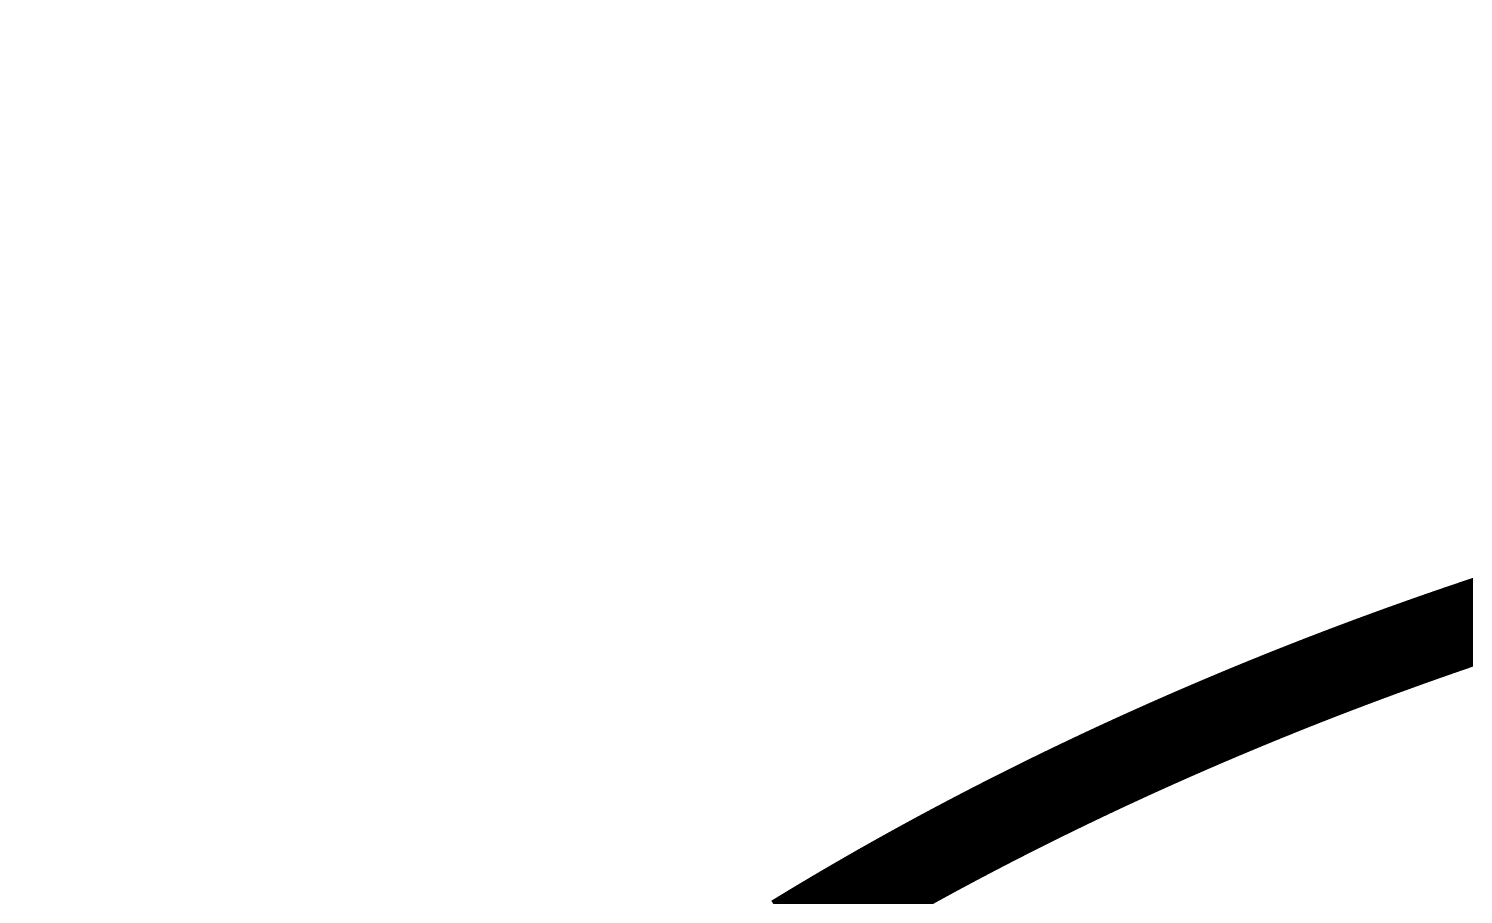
# Model space of a CAD drawing. Header units: inches. Extents: x -1574 to 492, y -294 to 234.
# Drawn here: x -736.261 to -734.13, y -145.886 to -144.599 of the extents above; entities that cross this region are included whole.
import ezdxf

# ---------------------------------------------------------------- set-up
doc = ezdxf.new("R2010")
doc.units = ezdxf.units.IN
doc.header["$MEASUREMENT"] = 0
doc.layers.add('EXTERIOR DIMS', color=7, linetype='Continuous')
doc.layers.add('EXTERIOR ELEC EQUIP', color=190, linetype='Continuous')
doc.styles.get("Standard").update_dxf_attribs({"font": 'ARIAL.TTF'})
doc.dimstyles.get("Standard").update_dxf_attribs({"dimtxt": 0.18, "dimasz": 0.18, "dimexe": 0.18, "dimexo": 0.0625, "dimgap": 0.09, "dimtad": 0, "dimtih": 1, "dimtoh": 1, "dimdec": 4, "dimzin": 0, "dimdsep": 46, "dimtxsty": 'Standard', "dimcen": 0.09, "dimadec": 0, "dimazin": 0, "dimtfac": 1, "dimtdec": 4, "dimtofl": 0, "dimtmove": 0, "dimatfit": 3, "dimfxl": 0, "dimtolj": 1, "dimtzin": 0, "dimarcsym": 0})

# ---------------------------------------------------------------- blocks, each defined once
blk = doc.blocks.new('*D95')
at = {"layer": 'Defpoints', "color": 0, "transparency": 16777216}
for p in [(-797.4576, -71.9047), (-797.4576, -114.9002), (-730.293, -152.1456)]:
    blk.add_point(p, dxfattribs=at)
at = {"layer": 'EXTERIOR DIMS', "color": 0, "lineweight": -2, "transparency": 16777216}
for p, q in [((-797.4576, -114.8377), (-797.4576, -71.7247)), ((-730.293, -152.0831), (-730.293, -71.7247)), ((-797.2776, -71.9047), (-764.2872, -71.9047)), ((-730.473, -71.9047), (-763.4633, -71.9047))]:
    blk.add_line(p, q, dxfattribs=at)
at = {"layer": 'EXTERIOR DIMS', "color": 0, "transparency": 16777216}
for points in [[(-797.2776, -71.8747), (-797.2776, -71.9347), (-797.4576, -71.9047)], [(-730.473, -71.8747), (-730.473, -71.9347), (-730.293, -71.9047)]]:
    blk.add_solid(points, dxfattribs=at)
at = {"layer": 'EXTERIOR DIMS', "color": 0, "transparency": 16777216, "insert": (-763.8753, -71.9047), "char_height": 0.18, "attachment_point": 5}
blk.add_mtext('\\A1;5\'-7 {\\H0.7x;\\S1/4;}"', dxfattribs=at)

msp = doc.modelspace()

# ---------------------------------------------------------------- linework, layer by layer
at = {"layer": 'EXTERIOR ELEC EQUIP', "color": 60, "const_width": 0.125}
msp.add_lwpolyline([(-735.12509, -145.94859), (-735.12444, -145.94819), (-735.12378, -145.94778), (-735.12312, -145.94738), (-735.12247, -145.94698), (-735.12181, -145.94658), (-735.12115, -145.94617), (-735.12049, -145.94577), (-735.11983, -145.94537), (-735.11918, -145.94497), (-735.11852, -145.94457), (-735.11786, -145.94416), (-735.1172, -145.94376), (-735.11654, -145.94336), (-735.11589, -145.94296), (-735.11523, -145.94256), (-735.11457, -145.94216), (-735.11391, -145.94176), (-735.11325, -145.94136), (-735.11259, -145.94096), (-735.11194, -145.94056), (-735.11128, -145.94015), (-735.11062, -145.93975), (-735.10996, -145.93935), (-735.1093, -145.93895), (-735.10864, -145.93855), (-735.10798, -145.93815), (-735.10732, -145.93775), (-735.10666, -145.93735), (-735.10601, -145.93695), (-735.10535, -145.93656), (-735.10469, -145.93616), (-735.10403, -145.93576), (-735.10337, -145.93536), (-735.10271, -145.93496), (-735.10205, -145.93456), (-735.10139, -145.93416), (-735.10073, -145.93376), (-735.10007, -145.93336), (-735.09941, -145.93297), (-735.09875, -145.93257), (-735.09809, -145.93217), (-735.09743, -145.93177), (-735.09677, -145.93137), (-735.09611, -145.93097), (-735.09545, -145.93058), (-735.09479, -145.93018), (-735.09413, -145.92978), (-735.09347, -145.92938), (-735.09281, -145.92899), (-735.09214, -145.92859), (-735.09148, -145.92819), (-735.09082, -145.9278), (-735.09016, -145.9274), (-735.0895, -145.927), (-735.08884, -145.92661), (-735.08818, -145.92621), (-735.08752, -145.92581), (-735.08686, -145.92542), (-735.08619, -145.92502), (-735.08553, -145.92462), (-735.08487, -145.92423), (-735.08421, -145.92383), (-735.08355, -145.92344), (-735.08289, -145.92304), (-735.08222, -145.92265), (-735.08156, -145.92225), (-735.0809, -145.92186), (-735.08024, -145.92146), (-735.07958, -145.92106), (-735.07891, -145.92067), (-735.07825, -145.92028), (-735.07759, -145.91988), (-735.07693, -145.91949), (-735.07626, -145.91909), (-735.0756, -145.9187), (-735.07494, -145.9183), (-735.07428, -145.91791), (-735.07361, -145.91751), (-735.07295, -145.91712), (-735.07229, -145.91673), (-735.07163, -145.91633), (-735.07096, -145.91594), (-735.0703, -145.91555), (-735.06964, -145.91515), (-735.06897, -145.91476), (-735.06831, -145.91437), (-735.06765, -145.91397), (-735.06698, -145.91358), (-735.06632, -145.91319), (-735.06566, -145.9128), (-735.06499, -145.9124), (-735.06433, -145.91201), (-735.06366, -145.91162), (-735.063, -145.91123), (-735.06234, -145.91083), (-735.06167, -145.91044), (-735.06101, -145.91005), (-735.06034, -145.90966), (-735.05968, -145.90927), (-735.05902, -145.90888), (-735.05835, -145.90848), (-735.05769, -145.90809), (-735.05702, -145.9077), (-735.05636, -145.90731), (-735.05569, -145.90692), (-735.05503, -145.90653), (-735.05436, -145.90614), (-735.0537, -145.90575), (-735.05303, -145.90536), (-735.05237, -145.90497), (-735.0517, -145.90458), (-735.05104, -145.90419), (-735.05037, -145.9038), (-735.04971, -145.90341), (-735.04904, -145.90302), (-735.04838, -145.90263), (-735.04771, -145.90224), (-735.04705, -145.90185), (-735.04638, -145.90146), (-735.04572, -145.90107), (-735.04505, -145.90068), (-735.04438, -145.90029), (-735.04372, -145.8999), (-735.04305, -145.89951), (-735.04239, -145.89912), (-735.04172, -145.89874), (-735.04105, -145.89835), (-735.04039, -145.89796), (-735.03972, -145.89757), (-735.03905, -145.89718), (-735.03839, -145.8968), (-735.03772, -145.89641), (-735.03705, -145.89602), (-735.03639, -145.89563), (-735.03572, -145.89524), (-735.03505, -145.89486), (-735.03439, -145.89447), (-735.03372, -145.89408), (-735.03305, -145.8937), (-735.03239, -145.89331), (-735.03172, -145.89292), (-735.03105, -145.89253), (-735.03038, -145.89215), (-735.02972, -145.89176), (-735.02905, -145.89137), (-735.02838, -145.89099), (-735.02771, -145.8906), (-735.02705, -145.89022), (-735.02638, -145.88983), (-735.02571, -145.88944), (-735.02504, -145.88906), (-735.02437, -145.88867), (-735.02371, -145.88829), (-735.02304, -145.8879), (-735.02237, -145.88752), (-735.0217, -145.88713), (-735.02103, -145.88675), (-735.02037, -145.88636), (-735.0197, -145.88598), (-735.01903, -145.88559), (-735.01836, -145.88521), (-735.01769, -145.88482), (-735.01702, -145.88444), (-735.01635, -145.88405), (-735.01568, -145.88367), (-735.01502, -145.88329), (-735.01435, -145.8829), (-735.01368, -145.88252), (-735.01301, -145.88213), (-735.01234, -145.88175), (-735.01167, -145.88137), (-735.011, -145.88098), (-735.01033, -145.8806), (-735.00966, -145.88022), (-735.00899, -145.87983), (-735.00832, -145.87945), (-735.00765, -145.87907), (-735.00698, -145.87869), (-735.00631, -145.8783), (-735.00564, -145.87792), (-735.00497, -145.87754), (-735.0043, -145.87716), (-735.00363, -145.87677), (-735.00296, -145.87639), (-735.00229, -145.87601), (-735.00162, -145.87563), (-735.00095, -145.87525), (-735.00028, -145.87486), (-734.99961, -145.87448), (-734.99894, -145.8741), (-734.99827, -145.87372), (-734.9976, -145.87334), (-734.99693, -145.87296), (-734.99626, -145.87258), (-734.99559, -145.8722), (-734.99491, -145.87181), (-734.99424, -145.87143), (-734.99357, -145.87105), (-734.9929, -145.87067), (-734.99223, -145.87029), (-734.99156, -145.86991), (-734.99089, -145.86953), (-734.99022, -145.86915), (-734.98954, -145.86877), (-734.98887, -145.86839), (-734.9882, -145.86801), (-734.98753, -145.86763), (-734.98686, -145.86725), (-734.98619, -145.86688), (-734.98551, -145.8665), (-734.98484, -145.86612), (-734.98417, -145.86574), (-734.9835, -145.86536), (-734.98282, -145.86498), (-734.98215, -145.8646), (-734.98148, -145.86422), (-734.98081, -145.86384), (-734.98013, -145.86347), (-734.97946, -145.86309), (-734.97879, -145.86271), (-734.97812, -145.86233), (-734.97744, -145.86195), (-734.97677, -145.86158), (-734.9761, -145.8612), (-734.97542, -145.86082), (-734.97475, -145.86044), (-734.97408, -145.86007), (-734.9734, -145.85969), (-734.97273, -145.85931), (-734.97206, -145.85894), (-734.97138, -145.85856), (-734.97071, -145.85818), (-734.97004, -145.85781), (-734.96936, -145.85743), (-734.96869, -145.85705), (-734.96802, -145.85668), (-734.96734, -145.8563), (-734.96667, -145.85592), (-734.96599, -145.85555), (-734.96532, -145.85517), (-734.96465, -145.8548), (-734.96397, -145.85442), (-734.9633, -145.85404), (-734.96262, -145.85367), (-734.96195, -145.85329), (-734.96127, -145.85292), (-734.9606, -145.85254), (-734.95992, -145.85217), (-734.95925, -145.85179), (-734.95858, -145.85142), (-734.9579, -145.85104), (-734.95723, -145.85067), (-734.95655, -145.8503), (-734.95588, -145.84992), (-734.9552, -145.84955), (-734.95452, -145.84917), (-734.95385, -145.8488), (-734.95317, -145.84842), (-734.9525, -145.84805), (-734.95182, -145.84768), (-734.95115, -145.8473), (-734.95047, -145.84693), (-734.9498, -145.84656), (-734.94912, -145.84618), (-734.94844, -145.84581), (-734.94777, -145.84544), (-734.94709, -145.84506), (-734.94642, -145.84469), (-734.94574, -145.84432), (-734.94506, -145.84395), (-734.94439, -145.84357), (-734.94371, -145.8432), (-734.94304, -145.84283), (-734.94236, -145.84246), (-734.94168, -145.84209), (-734.94101, -145.84171), (-734.94033, -145.84134), (-734.93965, -145.84097), (-734.93898, -145.8406), (-734.9383, -145.84023), (-734.93762, -145.83986), (-734.93695, -145.83948), (-734.93627, -145.83911), (-734.93559, -145.83874), (-734.93491, -145.83837), (-734.93424, -145.838), (-734.93356, -145.83763), (-734.93288, -145.83726), (-734.9322, -145.83689), (-734.93153, -145.83652), (-734.93085, -145.83615), (-734.93017, -145.83578), (-734.92949, -145.83541), (-734.92882, -145.83504), (-734.92814, -145.83467), (-734.92746, -145.8343), (-734.92678, -145.83393), (-734.9261, -145.83356), (-734.92543, -145.83319), (-734.92475, -145.83282), (-734.92407, -145.83245), (-734.92339, -145.83208), (-734.92271, -145.83171), (-734.92203, -145.83134), (-734.92136, -145.83098), (-734.92068, -145.83061), (-734.92, -145.83024), (-734.91932, -145.82987), (-734.91864, -145.8295), (-734.91796, -145.82913), (-734.91728, -145.82877), (-734.9166, -145.8284), (-734.91592, -145.82803), (-734.91524, -145.82766), (-734.91457, -145.82729), (-734.91389, -145.82693), (-734.91321, -145.82656), (-734.91253, -145.82619), (-734.91185, -145.82582), (-734.91117, -145.82546), (-734.91049, -145.82509), (-734.90981, -145.82472), (-734.90913, -145.82436), (-734.90845, -145.82399), (-734.90777, -145.82362), (-734.90709, -145.82326), (-734.90641, -145.82289), (-734.90573, -145.82252), (-734.90505, -145.82216), (-734.90437, -145.82179), (-734.90369, -145.82143), (-734.90301, -145.82106), (-734.90233, -145.82069), (-734.90165, -145.82033), (-734.90097, -145.81996), (-734.90028, -145.8196), (-734.8996, -145.81923), (-734.89892, -145.81887), (-734.89824, -145.8185), (-734.89756, -145.81814), (-734.89688, -145.81777), (-734.8962, -145.81741), (-734.89552, -145.81704), (-734.89484, -145.81668), (-734.89416, -145.81631), (-734.89347, -145.81595), (-734.89279, -145.81559), (-734.89211, -145.81522), (-734.89143, -145.81486), (-734.89075, -145.81449), (-734.89007, -145.81413), (-734.88938, -145.81377), (-734.8887, -145.8134), (-734.88802, -145.81304), (-734.88734, -145.81268), (-734.88666, -145.81231), (-734.88597, -145.81195), (-734.88529, -145.81159), (-734.88461, -145.81122), (-734.88393, -145.81086), (-734.88325, -145.8105), (-734.88256, -145.81014), (-734.88188, -145.80977), (-734.8812, -145.80941), (-734.88051, -145.80905), (-734.87983, -145.80869), (-734.87915, -145.80832), (-734.87847, -145.80796), (-734.87778, -145.8076), (-734.8771, -145.80724), (-734.87642, -145.80688), (-734.87573, -145.80652), (-734.87505, -145.80616), (-734.87437, -145.80579), (-734.87368, -145.80543), (-734.873, -145.80507), (-734.87232, -145.80471), (-734.87163, -145.80435), (-734.87095, -145.80399), (-734.87027, -145.80363), (-734.86958, -145.80327), (-734.8689, -145.80291), (-734.86821, -145.80255), (-734.86753, -145.80219), (-734.86685, -145.80183), (-734.86616, -145.80147), (-734.86548, -145.80111), (-734.86479, -145.80075), (-734.86411, -145.80039), (-734.86343, -145.80003), (-734.86274, -145.79967), (-734.86206, -145.79931), (-734.86137, -145.79895), (-734.86069, -145.79859), (-734.86, -145.79823), (-734.85932, -145.79787), (-734.85863, -145.79751), (-734.85795, -145.79716), (-734.85726, -145.7968), (-734.85658, -145.79644), (-734.85589, -145.79608), (-734.85521, -145.79572), (-734.85452, -145.79536), (-734.85384, -145.79501), (-734.85315, -145.79465), (-734.85247, -145.79429), (-734.85178, -145.79393), (-734.8511, -145.79357), (-734.85041, -145.79322), (-734.84972, -145.79286), (-734.84904, -145.7925), (-734.84835, -145.79215), (-734.84767, -145.79179), (-734.84698, -145.79143), (-734.84629, -145.79107), (-734.84561, -145.79072), (-734.84492, -145.79036), (-734.84424, -145.79), (-734.84355, -145.78965), (-734.84286, -145.78929), (-734.84218, -145.78894), (-734.84149, -145.78858), (-734.8408, -145.78822), (-734.84012, -145.78787), (-734.83943, -145.78751), (-734.83874, -145.78716), (-734.83806, -145.7868), (-734.83737, -145.78645), (-734.83668, -145.78609), (-734.836, -145.78573), (-734.83531, -145.78538), (-734.83462, -145.78502), (-734.83393, -145.78467), (-734.83325, -145.78431), (-734.83256, -145.78396), (-734.83187, -145.78361), (-734.83118, -145.78325), (-734.8305, -145.7829), (-734.82981, -145.78254), (-734.82912, -145.78219), (-734.82843, -145.78183), (-734.82775, -145.78148), (-734.82706, -145.78113), (-734.82637, -145.78077), (-734.82568, -145.78042), (-734.82499, -145.78006), (-734.8243, -145.77971), (-734.82362, -145.77936), (-734.82293, -145.779), (-734.82224, -145.77865), (-734.82155, -145.7783), (-734.82086, -145.77795), (-734.82017, -145.77759), (-734.81949, -145.77724), (-734.8188, -145.77689), (-734.81811, -145.77654), (-734.81742, -145.77618), (-734.81673, -145.77583), (-734.81604, -145.77548), (-734.81535, -145.77513), (-734.81466, -145.77477), (-734.81397, -145.77442), (-734.81328, -145.77407), (-734.81259, -145.77372), (-734.81191, -145.77337), (-734.81122, -145.77302), (-734.81053, -145.77267), (-734.80984, -145.77231), (-734.80915, -145.77196), (-734.80846, -145.77161), (-734.80777, -145.77126), (-734.80708, -145.77091), (-734.80639, -145.77056), (-734.8057, -145.77021), (-734.80501, -145.76986), (-734.80432, -145.76951), (-734.80363, -145.76916), (-734.80294, -145.76881), (-734.80225, -145.76846), (-734.80156, -145.76811), (-734.80087, -145.76776), (-734.80018, -145.76741), (-734.79948, -145.76706), (-734.79879, -145.76671), (-734.7981, -145.76636), (-734.79741, -145.76601), (-734.79672, -145.76566), (-734.79603, -145.76531), (-734.79534, -145.76496), (-734.79465, -145.76461), (-734.79396, -145.76427), (-734.79327, -145.76392), (-734.79257, -145.76357), (-734.79188, -145.76322), (-734.79119, -145.76287), (-734.7905, -145.76252), (-734.78981, -145.76218), (-734.78912, -145.76183), (-734.78843, -145.76148), (-734.78773, -145.76113), (-734.78704, -145.76078), (-734.78635, -145.76044), (-734.78566, -145.76009), (-734.78497, -145.75974), (-734.78427, -145.75939), (-734.78358, -145.75905), (-734.78289, -145.7587), (-734.7822, -145.75835), (-734.78151, -145.75801), (-734.78081, -145.75766), (-734.78012, -145.75731), (-734.77943, -145.75697), (-734.77874, -145.75662), (-734.77804, -145.75627), (-734.77735, -145.75593), (-734.77666, -145.75558), (-734.77596, -145.75523), (-734.77527, -145.75489), (-734.77458, -145.75454), (-734.77388, -145.7542), (-734.77319, -145.75385), (-734.7725, -145.75351), (-734.77181, -145.75316), (-734.77111, -145.75282), (-734.77042, -145.75247), (-734.76973, -145.75213), (-734.76903, -145.75178), (-734.76834, -145.75144), (-734.76764, -145.75109), (-734.76695, -145.75075), (-734.76626, -145.7504), (-734.76556, -145.75006), (-734.76487, -145.74971), (-734.76417, -145.74937), (-734.76348, -145.74902), (-734.76279, -145.74868), (-734.76209, -145.74834), (-734.7614, -145.74799), (-734.7607, -145.74765), (-734.76001, -145.74731), (-734.75932, -145.74696), (-734.75862, -145.74662), (-734.75793, -145.74628), (-734.75723, -145.74593), (-734.75654, -145.74559), (-734.75584, -145.74525), (-734.75515, -145.7449), (-734.75445, -145.74456), (-734.75376, -145.74422), (-734.75306, -145.74388), (-734.75237, -145.74353), (-734.75167, -145.74319), (-734.75098, -145.74285), (-734.75028, -145.74251), (-734.74959, -145.74216), (-734.74889, -145.74182), (-734.74819, -145.74148), (-734.7475, -145.74114), (-734.7468, -145.7408), (-734.74611, -145.74046), (-734.74541, -145.74011), (-734.74472, -145.73977), (-734.74402, -145.73943), (-734.74332, -145.73909), (-734.74263, -145.73875), (-734.74193, -145.73841), (-734.74124, -145.73807), (-734.74054, -145.73773), (-734.73984, -145.73739), (-734.73915, -145.73705), (-734.73845, -145.73671), (-734.73775, -145.73637), (-734.73706, -145.73603), (-734.73636, -145.73569), (-734.73566, -145.73535), (-734.73497, -145.73501), (-734.73427, -145.73467), (-734.73357, -145.73433), (-734.73288, -145.73399), (-734.73218, -145.73365), (-734.73148, -145.73331), (-734.73079, -145.73297), (-734.73009, -145.73263), (-734.72939, -145.73229), (-734.72869, -145.73195), (-734.728, -145.73161), (-734.7273, -145.73128), (-734.7266, -145.73094), (-734.7259, -145.7306), (-734.72521, -145.73026), (-734.72451, -145.72992), (-734.72381, -145.72958), (-734.72311, -145.72925), (-734.72241, -145.72891), (-734.72172, -145.72857), (-734.72102, -145.72823), (-734.72032, -145.72789), (-734.71962, -145.72756), (-734.71892, -145.72722), (-734.71823, -145.72688), (-734.71753, -145.72654), (-734.71683, -145.72621), (-734.71613, -145.72587), (-734.71543, -145.72553), (-734.71473, -145.7252), (-734.71403, -145.72486), (-734.71333, -145.72452), (-734.71264, -145.72419), (-734.71194, -145.72385), (-734.71124, -145.72351), (-734.71054, -145.72318), (-734.70984, -145.72284), (-734.70914, -145.72251), (-734.70844, -145.72217), (-734.70774, -145.72183), (-734.70704, -145.7215), (-734.70634, -145.72116), (-734.70564, -145.72083), (-734.70494, -145.72049), (-734.70424, -145.72016), (-734.70354, -145.71982), (-734.70285, -145.71949), (-734.70215, -145.71915), (-734.70145, -145.71882), (-734.70075, -145.71848), (-734.70005, -145.71815), (-734.69935, -145.71781), (-734.69865, -145.71748), (-734.69794, -145.71715), (-734.69724, -145.71681), (-734.69654, -145.71648), (-734.69584, -145.71614), (-734.69514, -145.71581), (-734.69444, -145.71548), (-734.69374, -145.71514), (-734.69304, -145.71481), (-734.69234, -145.71447), (-734.69164, -145.71414), (-734.69094, -145.71381), (-734.69024, -145.71347), (-734.68954, -145.71314), (-734.68884, -145.71281), (-734.68813, -145.71248), (-734.68743, -145.71214), (-734.68673, -145.71181), (-734.68603, -145.71148), (-734.68533, -145.71115), (-734.68463, -145.71081), (-734.68393, -145.71048), (-734.68323, -145.71015), (-734.68252, -145.70982), (-734.68182, -145.70949), (-734.68112, -145.70915), (-734.68042, -145.70882), (-734.67972, -145.70849), (-734.67901, -145.70816), (-734.67831, -145.70783), (-734.67761, -145.7075), (-734.67691, -145.70716), (-734.67621, -145.70683), (-734.6755, -145.7065), (-734.6748, -145.70617), (-734.6741, -145.70584), (-734.6734, -145.70551), (-734.67269, -145.70518), (-734.67199, -145.70485), (-734.67129, -145.70452), (-734.67059, -145.70419), (-734.66988, -145.70386), (-734.66918, -145.70353), (-734.66848, -145.7032), (-734.66777, -145.70287), (-734.66707, -145.70254), (-734.66637, -145.70221), (-734.66566, -145.70188), (-734.66496, -145.70155), (-734.66426, -145.70122), (-734.66355, -145.70089), (-734.66285, -145.70056), (-734.66215, -145.70023), (-734.66144, -145.6999), (-734.66074, -145.69958), (-734.66004, -145.69925), (-734.65933, -145.69892), (-734.65863, -145.69859), (-734.65792, -145.69826), (-734.65722, -145.69793), (-734.65652, -145.6976), (-734.65581, -145.69728), (-734.65511, -145.69695), (-734.6544, -145.69662), (-734.6537, -145.69629), (-734.653, -145.69597), (-734.65229, -145.69564), (-734.65159, -145.69531), (-734.65088, -145.69498), (-734.65018, -145.69466), (-734.64947, -145.69433), (-734.64877, -145.694), (-734.64806, -145.69367), (-734.64736, -145.69335), (-734.64665, -145.69302), (-734.64595, -145.69269), (-734.64524, -145.69237), (-734.64454, -145.69204), (-734.64383, -145.69171), (-734.64313, -145.69139), (-734.64242, -145.69106), (-734.64172, -145.69074), (-734.64101, -145.69041), (-734.64031, -145.69008), (-734.6396, -145.68976), (-734.63889, -145.68943), (-734.63819, -145.68911), (-734.63748, -145.68878), (-734.63678, -145.68846), (-734.63607, -145.68813), (-734.63537, -145.68781), (-734.63466, -145.68748), (-734.63395, -145.68716), (-734.63325, -145.68683), (-734.63254, -145.68651), (-734.63183, -145.68618), (-734.63113, -145.68586), (-734.63042, -145.68553), (-734.62972, -145.68521), (-734.62901, -145.68488), (-734.6283, -145.68456), (-734.6276, -145.68424), (-734.62689, -145.68391), (-734.62618, -145.68359), (-734.62547, -145.68327), (-734.62477, -145.68294), (-734.62406, -145.68262), (-734.62335, -145.68229), (-734.62265, -145.68197), (-734.62194, -145.68165), (-734.62123, -145.68132), (-734.62052, -145.681), (-734.61982, -145.68068), (-734.61911, -145.68036), (-734.6184, -145.68003), (-734.61769, -145.67971), (-734.61699, -145.67939), (-734.61628, -145.67907), (-734.61557, -145.67874), (-734.61486, -145.67842), (-734.61416, -145.6781), (-734.61345, -145.67778), (-734.61274, -145.67746), (-734.61203, -145.67713), (-734.61132, -145.67681), (-734.61062, -145.67649), (-734.60991, -145.67617), (-734.6092, -145.67585), (-734.60849, -145.67553), (-734.60778, -145.67521), (-734.60707, -145.67488), (-734.60637, -145.67456), (-734.60566, -145.67424), (-734.60495, -145.67392), (-734.60424, -145.6736), (-734.60353, -145.67328), (-734.60282, -145.67296), (-734.60211, -145.67264), (-734.6014, -145.67232), (-734.60069, -145.672), (-734.59998, -145.67168), (-734.59928, -145.67136), (-734.59857, -145.67104), (-734.59786, -145.67072), (-734.59715, -145.6704), (-734.59644, -145.67008), (-734.59573, -145.66976), (-734.59502, -145.66944), (-734.59431, -145.66912), (-734.5936, -145.6688), (-734.59289, -145.66848), (-734.59218, -145.66817), (-734.59147, -145.66785), (-734.59076, -145.66753), (-734.59005, -145.66721), (-734.58934, -145.66689), (-734.58863, -145.66657), (-734.58792, -145.66625), (-734.58721, -145.66594), (-734.5865, -145.66562), (-734.58579, -145.6653), (-734.58508, -145.66498), (-734.58437, -145.66466), (-734.58366, -145.66435), (-734.58295, -145.66403), (-734.58224, -145.66371), (-734.58152, -145.66339), (-734.58081, -145.66308), (-734.5801, -145.66276), (-734.57939, -145.66244), (-734.57868, -145.66213), (-734.57797, -145.66181), (-734.57726, -145.66149), (-734.57655, -145.66118), (-734.57584, -145.66086), (-734.57512, -145.66054), (-734.57441, -145.66023), (-734.5737, -145.65991), (-734.57299, -145.65959), (-734.57228, -145.65928), (-734.57157, -145.65896), (-734.57085, -145.65865), (-734.57014, -145.65833), (-734.56943, -145.65801), (-734.56872, -145.6577), (-734.56801, -145.65738), (-734.56729, -145.65707), (-734.56658, -145.65675), (-734.56587, -145.65644), (-734.56516, -145.65612), (-734.56445, -145.65581), (-734.56373, -145.65549), (-734.56302, -145.65518), (-734.56231, -145.65486), (-734.5616, -145.65455), (-734.56088, -145.65423), (-734.56017, -145.65392), (-734.55946, -145.65361), (-734.55875, -145.65329), (-734.55803, -145.65298), (-734.55732, -145.65266), (-734.55661, -145.65235), (-734.55589, -145.65204), (-734.55518, -145.65172), (-734.55447, -145.65141), (-734.55375, -145.65109), (-734.55304, -145.65078), (-734.55233, -145.65047), (-734.55161, -145.65015), (-734.5509, -145.64984), (-734.55019, -145.64953), (-734.54947, -145.64922), (-734.54876, -145.6489), (-734.54805, -145.64859), (-734.54733, -145.64828), (-734.54662, -145.64797), (-734.5459, -145.64765), (-734.54519, -145.64734), (-734.54448, -145.64703), (-734.54376, -145.64672), (-734.54305, -145.64641), (-734.54233, -145.64609), (-734.54162, -145.64578), (-734.5409, -145.64547), (-734.54019, -145.64516), (-734.53948, -145.64485), (-734.53876, -145.64454), (-734.53805, -145.64422), (-734.53733, -145.64391), (-734.53662, -145.6436), (-734.5359, -145.64329), (-734.53519, -145.64298), (-734.53447, -145.64267), (-734.53376, -145.64236), (-734.53304, -145.64205), (-734.53233, -145.64174), (-734.53161, -145.64143), (-734.5309, -145.64112), (-734.53018, -145.64081), (-734.52947, -145.6405), (-734.52875, -145.64019), (-734.52803, -145.63988), (-734.52732, -145.63957), (-734.5266, -145.63926), (-734.52589, -145.63895), (-734.52517, -145.63864), (-734.52446, -145.63833), (-734.52374, -145.63802), (-734.52302, -145.63771), (-734.52231, -145.6374), (-734.52159, -145.63709), (-734.52088, -145.63679), (-734.52016, -145.63648), (-734.51944, -145.63617), (-734.51873, -145.63586), (-734.51801, -145.63555), (-734.51729, -145.63524), (-734.51658, -145.63493), (-734.51586, -145.63463), (-734.51514, -145.63432), (-734.51443, -145.63401), (-734.51371, -145.6337), (-734.51299, -145.6334), (-734.51228, -145.63309), (-734.51156, -145.63278), (-734.51084, -145.63247), (-734.51013, -145.63217), (-734.50941, -145.63186), (-734.50869, -145.63155), (-734.50797, -145.63124), (-734.50726, -145.63094), (-734.50654, -145.63063), (-734.50582, -145.63032), (-734.50511, -145.63002), (-734.50439, -145.62971), (-734.50367, -145.62941), (-734.50295, -145.6291), (-734.50223, -145.62879), (-734.50152, -145.62849), (-734.5008, -145.62818), (-734.50008, -145.62787), (-734.49936, -145.62757), (-734.49865, -145.62726), (-734.49793, -145.62696), (-734.49721, -145.62665), (-734.49649, -145.62635), (-734.49577, -145.62604), (-734.49505, -145.62574), (-734.49434, -145.62543), (-734.49362, -145.62513), (-734.4929, -145.62482), (-734.49218, -145.62452), (-734.49146, -145.62421), (-734.49074, -145.62391), (-734.49002, -145.6236), (-734.4893, -145.6233), (-734.48859, -145.62299), (-734.48787, -145.62269), (-734.48715, -145.62239), (-734.48643, -145.62208), (-734.48571, -145.62178), (-734.48499, -145.62148), (-734.48427, -145.62117), (-734.48355, -145.62087), (-734.48283, -145.62056), (-734.48211, -145.62026), (-734.48139, -145.61996), (-734.48067, -145.61966), (-734.47995, -145.61935), (-734.47923, -145.61905), (-734.47851, -145.61875), (-734.47779, -145.61844), (-734.47707, -145.61814), (-734.47635, -145.61784), (-734.47563, -145.61754), (-734.47491, -145.61723), (-734.47419, -145.61693), (-734.47347, -145.61663), (-734.47275, -145.61633), (-734.47203, -145.61603), (-734.47131, -145.61572), (-734.47059, -145.61542), (-734.46987, -145.61512), (-734.46915, -145.61482), (-734.46843, -145.61452), (-734.46771, -145.61422), (-734.46699, -145.61392), (-734.46627, -145.61361), (-734.46555, -145.61331), (-734.46483, -145.61301), (-734.46411, -145.61271), (-734.46339, -145.61241), (-734.46266, -145.61211), (-734.46194, -145.61181), (-734.46122, -145.61151), (-734.4605, -145.61121), (-734.45978, -145.61091), (-734.45906, -145.61061), (-734.45834, -145.61031), (-734.45761, -145.61001), (-734.45689, -145.60971), (-734.45617, -145.60941), (-734.45545, -145.60911), (-734.45473, -145.60881), (-734.45401, -145.60851), (-734.45328, -145.60821), (-734.45256, -145.60791), (-734.45184, -145.60761), (-734.45112, -145.60731), (-734.4504, -145.60702), (-734.44967, -145.60672), (-734.44895, -145.60642), (-734.44823, -145.60612), (-734.44751, -145.60582), (-734.44678, -145.60552), (-734.44606, -145.60523), (-734.44534, -145.60493), (-734.44462, -145.60463), (-734.44389, -145.60433), (-734.44317, -145.60403), (-734.44245, -145.60374), (-734.44173, -145.60344), (-734.441, -145.60314), (-734.44028, -145.60284), (-734.43956, -145.60255), (-734.43883, -145.60225), (-734.43811, -145.60195), (-734.43739, -145.60165), (-734.43666, -145.60136), (-734.43594, -145.60106), (-734.43522, -145.60076), (-734.43449, -145.60047), (-734.43377, -145.60017), (-734.43305, -145.59987), (-734.43232, -145.59958), (-734.4316, -145.59928), (-734.43087, -145.59899), (-734.43015, -145.59869), (-734.42943, -145.59839), (-734.4287, -145.5981), (-734.42798, -145.5978), (-734.42725, -145.59751), (-734.42653, -145.59721), (-734.42581, -145.59692), (-734.42508, -145.59662), (-734.42436, -145.59632), (-734.42363, -145.59603), (-734.42291, -145.59573), (-734.42218, -145.59544), (-734.42146, -145.59515), (-734.42074, -145.59485), (-734.42001, -145.59456), (-734.41929, -145.59426), (-734.41856, -145.59397), (-734.41784, -145.59367), (-734.41711, -145.59338), (-734.41639, -145.59308), (-734.41566, -145.59279), (-734.41494, -145.5925), (-734.41421, -145.5922), (-734.41349, -145.59191), (-734.41276, -145.59162), (-734.41204, -145.59132), (-734.41131, -145.59103), (-734.41058, -145.59074), (-734.40986, -145.59044), (-734.40913, -145.59015), (-734.40841, -145.58986), (-734.40768, -145.58956), (-734.40696, -145.58927), (-734.40623, -145.58898), (-734.4055, -145.58869), (-734.40478, -145.58839), (-734.40405, -145.5881), (-734.40333, -145.58781), (-734.4026, -145.58752), (-734.40187, -145.58722), (-734.40115, -145.58693), (-734.40042, -145.58664), (-734.39969, -145.58635), (-734.39897, -145.58606), (-734.39824, -145.58577), (-734.39752, -145.58547), (-734.39679, -145.58518), (-734.39606, -145.58489), (-734.39534, -145.5846), (-734.39461, -145.58431), (-734.39388, -145.58402), (-734.39315, -145.58373), (-734.39243, -145.58344), (-734.3917, -145.58315), (-734.39097, -145.58286), (-734.39025, -145.58256), (-734.38952, -145.58227), (-734.38879, -145.58198), (-734.38806, -145.58169), (-734.38734, -145.5814), (-734.38661, -145.58111), (-734.38588, -145.58082), (-734.38515, -145.58053), (-734.38443, -145.58025), (-734.3837, -145.57996), (-734.38297, -145.57967), (-734.38224, -145.57938), (-734.38152, -145.57909), (-734.38079, -145.5788), (-734.38006, -145.57851), (-734.37933, -145.57822), (-734.3786, -145.57793), (-734.37788, -145.57764), (-734.37715, -145.57735), (-734.37642, -145.57707), (-734.37569, -145.57678), (-734.37496, -145.57649), (-734.37423, -145.5762), (-734.37351, -145.57591), (-734.37278, -145.57563), (-734.37205, -145.57534), (-734.37132, -145.57505), (-734.37059, -145.57476), (-734.36986, -145.57447), (-734.36913, -145.57419), (-734.3684, -145.5739), (-734.36768, -145.57361), (-734.36695, -145.57332), (-734.36622, -145.57304), (-734.36549, -145.57275), (-734.36476, -145.57246), (-734.36403, -145.57218), (-734.3633, -145.57189), (-734.36257, -145.5716), (-734.36184, -145.57132), (-734.36111, -145.57103), (-734.36038, -145.57074), (-734.35965, -145.57046), (-734.35892, -145.57017), (-734.35819, -145.56989), (-734.35746, -145.5696), (-734.35673, -145.56931), (-734.356, -145.56903), (-734.35527, -145.56874), (-734.35454, -145.56846), (-734.35381, -145.56817), (-734.35308, -145.56789), (-734.35235, -145.5676), (-734.35162, -145.56732), (-734.35089, -145.56703), (-734.35016, -145.56675), (-734.34943, -145.56646), (-734.3487, -145.56618), (-734.34797, -145.56589), (-734.34724, -145.56561), (-734.34651, -145.56532), (-734.34578, -145.56504), (-734.34505, -145.56476), (-734.34432, -145.56447), (-734.34359, -145.56419), (-734.34285, -145.5639), (-734.34212, -145.56362), (-734.34139, -145.56334), (-734.34066, -145.56305), (-734.33993, -145.56277), (-734.3392, -145.56249), (-734.33847, -145.5622), (-734.33774, -145.56192), (-734.337, -145.56164), (-734.33627, -145.56135), (-734.33554, -145.56107), (-734.33481, -145.56079), (-734.33408, -145.56051), (-734.33335, -145.56022), (-734.33261, -145.55994), (-734.33188, -145.55966), (-734.33115, -145.55938), (-734.33042, -145.5591), (-734.32969, -145.55881), (-734.32895, -145.55853), (-734.32822, -145.55825), (-734.32749, -145.55797), (-734.32676, -145.55769), (-734.32603, -145.5574), (-734.32529, -145.55712), (-734.32456, -145.55684), (-734.32383, -145.55656), (-734.3231, -145.55628), (-734.32236, -145.556), (-734.32163, -145.55572), (-734.3209, -145.55544), (-734.32016, -145.55516), (-734.31943, -145.55488), (-734.3187, -145.5546), (-734.31797, -145.55431), (-734.31723, -145.55403), (-734.3165, -145.55375), (-734.31577, -145.55347), (-734.31503, -145.55319), (-734.3143, -145.55291), (-734.31357, -145.55263), (-734.31283, -145.55235), (-734.3121, -145.55208), (-734.31137, -145.5518), (-734.31063, -145.55152), (-734.3099, -145.55124), (-734.30917, -145.55096), (-734.30843, -145.55068), (-734.3077, -145.5504), (-734.30696, -145.55012), (-734.30623, -145.54984), (-734.3055, -145.54956), (-734.30476, -145.54929), (-734.30403, -145.54901), (-734.30329, -145.54873), (-734.30256, -145.54845), (-734.30183, -145.54817), (-734.30109, -145.54789), (-734.30036, -145.54762), (-734.29962, -145.54734), (-734.29889, -145.54706), (-734.29815, -145.54678), (-734.29742, -145.54651), (-734.29668, -145.54623), (-734.29595, -145.54595), (-734.29521, -145.54567), (-734.29448, -145.5454), (-734.29374, -145.54512), (-734.29301, -145.54484), (-734.29227, -145.54457), (-734.29154, -145.54429), (-734.2908, -145.54401), (-734.29007, -145.54374), (-734.28933, -145.54346), (-734.2886, -145.54318), (-734.28786, -145.54291), (-734.28713, -145.54263), (-734.28639, -145.54235), (-734.28566, -145.54208), (-734.28492, -145.5418), (-734.28419, -145.54153), (-734.28345, -145.54125), (-734.28271, -145.54098), (-734.28198, -145.5407), (-734.28124, -145.54043), (-734.28051, -145.54015), (-734.27977, -145.53988), (-734.27903, -145.5396), (-734.2783, -145.53933), (-734.27756, -145.53905), (-734.27683, -145.53878), (-734.27609, -145.5385), (-734.27535, -145.53823), (-734.27462, -145.53795), (-734.27388, -145.53768), (-734.27314, -145.5374), (-734.27241, -145.53713), (-734.27167, -145.53686), (-734.27093, -145.53658), (-734.2702, -145.53631), (-734.26946, -145.53603), (-734.26872, -145.53576), (-734.26799, -145.53549), (-734.26725, -145.53521), (-734.26651, -145.53494), (-734.26577, -145.53467), (-734.26504, -145.53439), (-734.2643, -145.53412), (-734.26356, -145.53385), (-734.26283, -145.53358), (-734.26209, -145.5333), (-734.26135, -145.53303), (-734.26061, -145.53276), (-734.25988, -145.53249), (-734.25914, -145.53221), (-734.2584, -145.53194), (-734.25766, -145.53167), (-734.25693, -145.5314), (-734.25619, -145.53113), (-734.25545, -145.53085), (-734.25471, -145.53058), (-734.25397, -145.53031), (-734.25324, -145.53004), (-734.2525, -145.52977), (-734.25176, -145.5295), (-734.25102, -145.52923), (-734.25028, -145.52895), (-734.24954, -145.52868), (-734.24881, -145.52841), (-734.24807, -145.52814), (-734.24733, -145.52787), (-734.24659, -145.5276), (-734.24585, -145.52733), (-734.24511, -145.52706), (-734.24437, -145.52679), (-734.24364, -145.52652), (-734.2429, -145.52625), (-734.24216, -145.52598), (-734.24142, -145.52571), (-734.24068, -145.52544), (-734.23994, -145.52517), (-734.2392, -145.5249), (-734.23846, -145.52463), (-734.23772, -145.52436), (-734.23698, -145.52409), (-734.23624, -145.52382), (-734.2355, -145.52356), (-734.23476, -145.52329), (-734.23403, -145.52302), (-734.23329, -145.52275), (-734.23255, -145.52248), (-734.23181, -145.52221), (-734.23107, -145.52194), (-734.23033, -145.52168), (-734.22959, -145.52141), (-734.22885, -145.52114), (-734.22811, -145.52087), (-734.22737, -145.5206), (-734.22663, -145.52034), (-734.22589, -145.52007), (-734.22515, -145.5198), (-734.22441, -145.51953), (-734.22367, -145.51927), (-734.22293, -145.519), (-734.22218, -145.51873), (-734.22144, -145.51846), (-734.2207, -145.5182), (-734.21996, -145.51793), (-734.21922, -145.51766), (-734.21848, -145.5174), (-734.21774, -145.51713), (-734.217, -145.51686), (-734.21626, -145.5166), (-734.21552, -145.51633), (-734.21478, -145.51606), (-734.21404, -145.5158), (-734.21329, -145.51553), (-734.21255, -145.51527), (-734.21181, -145.515), (-734.21107, -145.51474), (-734.21033, -145.51447), (-734.20959, -145.5142), (-734.20885, -145.51394), (-734.20811, -145.51367), (-734.20736, -145.51341), (-734.20662, -145.51314), (-734.20588, -145.51288), (-734.20514, -145.51261), (-734.2044, -145.51235), (-734.20365, -145.51208), (-734.20291, -145.51182), (-734.20217, -145.51156), (-734.20143, -145.51129), (-734.20069, -145.51103), (-734.19994, -145.51076), (-734.1992, -145.5105), (-734.19846, -145.51024), (-734.19772, -145.50997), (-734.19698, -145.50971), (-734.19623, -145.50944), (-734.19549, -145.50918), (-734.19475, -145.50892), (-734.19401, -145.50865), (-734.19326, -145.50839), (-734.19252, -145.50813), (-734.19178, -145.50786), (-734.19103, -145.5076), (-734.19029, -145.50734), (-734.18955, -145.50708), (-734.18881, -145.50681), (-734.18806, -145.50655), (-734.18732, -145.50629), (-734.18658, -145.50603), (-734.18583, -145.50576), (-734.18509, -145.5055), (-734.18435, -145.50524), (-734.1836, -145.50498), (-734.18286, -145.50472), (-734.18212, -145.50445), (-734.18137, -145.50419), (-734.18063, -145.50393), (-734.17988, -145.50367), (-734.17914, -145.50341), (-734.1784, -145.50315), (-734.17765, -145.50289), (-734.17691, -145.50263), (-734.17617, -145.50237), (-734.17542, -145.5021), (-734.17468, -145.50184), (-734.17393, -145.50158), (-734.17319, -145.50132), (-734.17245, -145.50106), (-734.1717, -145.5008), (-734.17096, -145.50054), (-734.17021, -145.50028), (-734.16947, -145.50002), (-734.16872, -145.49976), (-734.16798, -145.4995), (-734.16723, -145.49924), (-734.16649, -145.49898), (-734.16574, -145.49872), (-734.165, -145.49846), (-734.16425, -145.49821), (-734.16351, -145.49795), (-734.16277, -145.49769), (-734.16202, -145.49743), (-734.16127, -145.49717), (-734.16053, -145.49691), (-734.15978, -145.49665), (-734.15904, -145.49639), (-734.15829, -145.49614), (-734.15755, -145.49588), (-734.1568, -145.49562), (-734.15606, -145.49536), (-734.15531, -145.4951), (-734.15457, -145.49485), (-734.15382, -145.49459), (-734.15308, -145.49433), (-734.15233, -145.49407), (-734.15158, -145.49381), (-734.15084, -145.49356), (-734.15009, -145.4933), (-734.14935, -145.49304), (-734.1486, -145.49279), (-734.14785, -145.49253), (-734.14711, -145.49227), (-734.14636, -145.49202), (-734.14562, -145.49176), (-734.14487, -145.4915), (-734.14412, -145.49125), (-734.14338, -145.49099), (-734.14263, -145.49073), (-734.14188, -145.49048), (-734.14114, -145.49022), (-734.14039, -145.48996), (-734.13964, -145.48971), (-734.1389, -145.48945), (-734.13815, -145.4892), (-734.1374, -145.48894), (-734.13666, -145.48869), (-734.13591, -145.48843), (-734.13516, -145.48818), (-734.13442, -145.48792), (-734.13367, -145.48767), (-734.13292, -145.48741), (-734.13217, -145.48716), (-734.13143, -145.4869), (-734.13068, -145.48665), (-734.12993, -145.48639), (-734.12918, -145.48614), (-734.12844, -145.48588), (-734.12769, -145.48563), (-734.12694, -145.48538), (-734.12619, -145.48512), (-734.12545, -145.48487), (-734.1247, -145.48461), (-734.12395, -145.48436), (-734.1232, -145.48411), (-734.12246, -145.48385), (-734.12171, -145.4836), (-734.12096, -145.48335), (-734.12021, -145.48309), (-734.11946, -145.48284), (-734.11872, -145.48259), (-734.11797, -145.48233), (-734.11722, -145.48208), (-734.11647, -145.48183), (-734.11572, -145.48158), (-734.11497, -145.48132), (-734.11422, -145.48107), (-734.11348, -145.48082), (-734.11273, -145.48057), (-734.11198, -145.48031), (-734.11123, -145.48006), (-734.11048, -145.47981), (-734.10973, -145.47956), (-734.10898, -145.47931), (-734.10823, -145.47906), (-734.10749, -145.4788), (-734.10674, -145.47855), (-734.10599, -145.4783), (-734.10524, -145.47805), (-734.10449, -145.4778), (-734.10374, -145.47755), (-734.10299, -145.4773), (-734.10224, -145.47705), (-734.10149, -145.4768), (-734.10074, -145.47655), (-734.09999, -145.4763), (-734.09924, -145.47605), (-734.09849, -145.47579), (-734.09774, -145.47554), (-734.09699, -145.47529), (-734.09624, -145.47504), (-734.09549, -145.4748), (-734.09474, -145.47455), (-734.09399, -145.4743), (-734.09324, -145.47405), (-734.09249, -145.4738), (-734.09174, -145.47355), (-734.09099, -145.4733), (-734.09024, -145.47305), (-734.08949, -145.4728), (-734.08874, -145.47255), (-734.08799, -145.4723), (-734.08724, -145.47205), (-734.08649, -145.47181), (-734.08574, -145.47156), (-734.08499, -145.47131), (-734.08424, -145.47106), (-734.08349, -145.47081), (-734.08274, -145.47056), (-734.08199, -145.47032), (-734.08124, -145.47007), (-734.08048, -145.46982), (-734.07973, -145.46957), (-734.07898, -145.46933), (-734.07823, -145.46908), (-734.07748, -145.46883), (-734.07673, -145.46858), (-734.07598, -145.46834), (-734.07523, -145.46809), (-734.07447, -145.46784), (-734.07372, -145.4676), (-734.07297, -145.46735), (-734.07222, -145.4671), (-734.07147, -145.46686), (-734.07072, -145.46661), (-734.06997, -145.46636), (-734.06921, -145.46612), (-734.06846, -145.46587), (-734.06771, -145.46562), (-734.06696, -145.46538)], dxfattribs=at)

# ---------------------------------------------------------------- dimensions: what is measured, and where the dimension line sits
at = {"layer": 'EXTERIOR DIMS'}
dim = msp.add_linear_dim(base=(-797.45758, -71.9047), p1=(-730.29296, -152.14558), p2=(-797.45758, -114.90018), text='5\'-7 {\\H0.7x;\\S1/4;}"', dimstyle='Standard', dxfattribs=at)
dim.commit()
dim.dimension.update_dxf_attribs({"geometry": '*D95', "text_midpoint": (-763.87527, -71.9047)})

doc.saveas('drawing.dxf')
